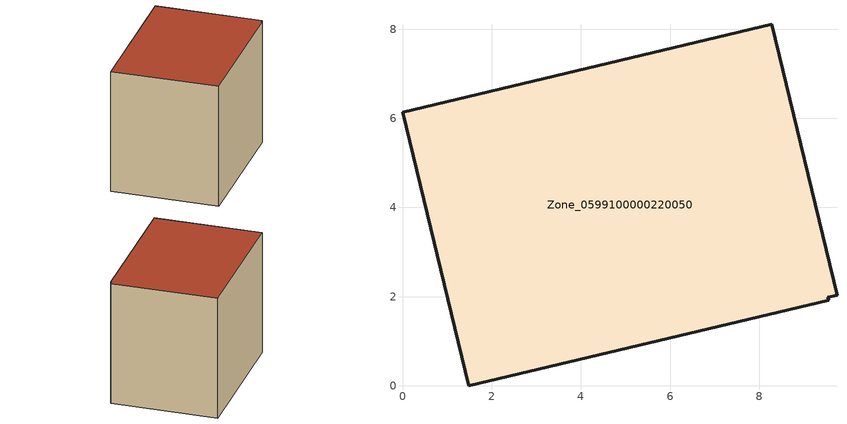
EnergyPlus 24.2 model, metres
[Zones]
Zone_0599100000220050
 floor ground (C_G): 9.56,1.92 1.48,0 0,6.14 8.28,8.11 9.74,2.04 9.54,1.99 z0
 wall outside (C_F): 9.74,2.04 8.28,8.11 0,6.14 1.48,0 9.56,1.92 9.54,1.99 9.74,2.04 z0:7.47
 roof outside (C_R): 1.48,0 9.56,1.92 9.54,1.99 9.74,2.04 8.28,8.11 0,6.14 z7.47
[BUILDING]
Pand.0599100000220050: North Axis=0; Terrain=City; Loads Convergence Tolerance Value=0.04; Temperature Convergence Tolerance Value=0.4; Solar Distribution=FullExterior; Maximum Number of Warmup Days=25; Minimum Number of Warmup Days=1
[Site:Location]
Rotterdam.The.Hague.AP_ZH_NLD Design_Conditions: Latitude=51.96; Longitude=4.45; Time Zone=1; Elevation=-4.5
[SITE:GROUNDTEMPERATURE:BUILDINGSURFACE]
18, 18, 18, 18, 18, 18, 18, 18, 18, 18, 18, 18
[MATERIAL] Thermal Absorptance=0.9; Solar Absorptance=0.7; Visible Absorptance=0.7
Name | Roughness | Thickness | Conductivity | Density | Specific Heat
G.TI.1965-1974 | MediumSmooth | 0.15 | 0.882353 | 540 | 1210
F.TI.1965-1974 | Rough | 0.3 | 0.697674 | 1920 | 840
R.TI.1965-1974 | MediumRough | 0.2 | 0.232558 | 1500 | 1000
[CONSTRUCTION]
C_G: G.TI.1965-1974
C_F: F.TI.1965-1974
C_R: R.TI.1965-1974
[ZONE]
Zone_0599100000220050: Type=1; Multiplier=1; Ceiling Height=Autocalculate; Volume=Autocalculate; Floor Area=autocalculate; Part of Total Floor Area=Yes
[ZONEINFILTRATION:DESIGNFLOWRATE]
Infil_Zone_0599100000220050: Zone or ZoneList or Space or SpaceList=Zone_0599100000220050; Schedule=AlwaysOn; Design Flow Rate Calculation Method=Flow/Area; Flow Rate per Floor Area=0.003; Constant Term Coefficient=1; Temperature Term Coefficient=0; Velocity Term Coefficient=0; Velocity Squared Term Coefficient=0
[HVACTEMPLATE:ZONE:IDEALLOADSAIRSYSTEM]
Zone_0599100000220050: Maximum Heating Supply Air Temperature=50; Minimum Cooling Supply Air Temperature=13; Maximum Heating Supply Air Humidity Ratio=0.0156; Minimum Cooling Supply Air Humidity Ratio=0.0077; Heating Limit=NoLimit; Cooling Limit=NoLimit; Dehumidification Control Type=ConstantSensibleHeatRatio; Cooling Sensible Heat Ratio=0.7; Dehumidification Setpoint=60; Humidification Control Type=None; Humidification Setpoint=30; Outdoor Air Method=None; Outdoor Air Flow Rate per Person=0.00944; Outdoor Air Flow Rate per Zone Floor Area=0; Outdoor Air Flow Rate per Zone=0; Demand Controlled Ventilation Type=None; Outdoor Air Economizer Type=NoEconomizer; Heat Recovery Type=None; Sensible Heat Recovery Effectiveness=0.7; Latent Heat Recovery Effectiveness=0.65
[ZONECONTROL:THERMOSTAT]
ThermostatControl_Zone_0599100000220050: Zone or ZoneList=Zone_0599100000220050; Control Type Schedule=DualSetpointControlType; Control 1=Thermostat_Zone_0599100000220050; Temperature Difference Between Cutout And Setpoint=0
[THERMOSTATSETPOINT:DUALSETPOINT]
Thermostat_Zone_0599100000220050: Heating Setpoint Temperature Schedule=HeatingSetpoint_Zone_0599100000220050; Cooling Setpoint Temperature Schedule=CoolingSetpoint_Zone_0599100000220050
[SCHEDULE:COMPACT]
HeatingSetpoint_Zone_0599100000220050: Through: 12/31, For: AllDays, Until: 24:00, 21
CoolingSetpoint_Zone_0599100000220050: Through: 12/31, For: AllDays, Until: 24:00, 24
DualSetpointControlType: Through: 12/31, For: AllDays, Until: 24:00, 4
AlwaysOn: Through: 12/31, For: AllDays, Until: 24:00, 1
